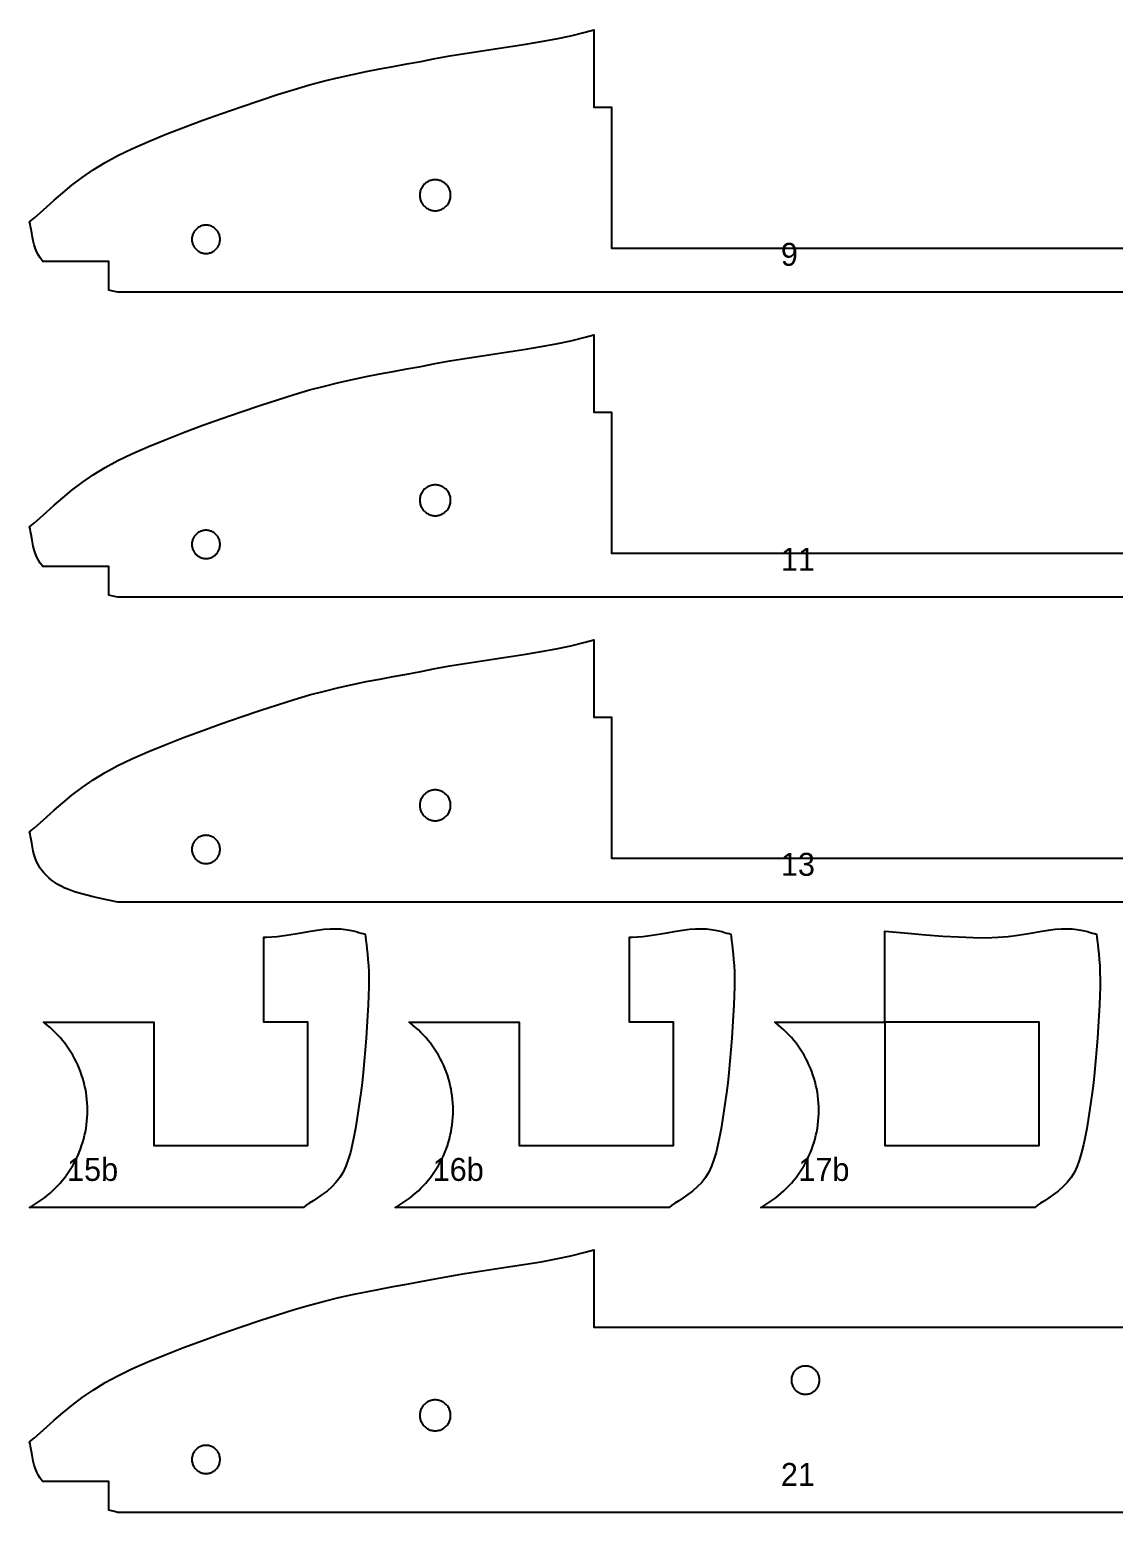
# Model space of a CAD drawing. Header units: metres. Extents: x 6 to 580, y 34 to 394.
# Drawn here: x 209.4 to 332.3, y 34.2 to 202.4 of the extents above; entities that cross this region are included whole.
import ezdxf

# ---------------------------------------------------------------- set-up
doc = ezdxf.new("R2010")
doc.units = ezdxf.units.M
doc.layers.add('CORTAR', color=1, linetype='Continuous')
doc.layers.add('GRABAR', color=5, linetype='Continuous')

msp = doc.modelspace()

# ---------------------------------------------------------------- linework, layer by layer
at = {"layer": 'CORTAR'}
for points in [[(395.41, 172.59), (219.41, 172.59), (219.04, 172.68), (218.55, 172.79), (218.41, 172.82), (218.41, 176.09), (210.91, 176.09), (210.83, 176.18), (210.62, 176.48), (210.41, 176.79), (210.23, 177.14), (210.07, 177.53), (209.93, 177.96), (209.82, 178.41), (209.72, 178.85), (209.64, 179.29), (209.57, 179.69), (209.51, 180.05), (209.46, 180.36), (209.41, 180.59), (209.96, 181.04), (210.61, 181.61), (211.36, 182.29), (212.21, 183.05), (213.16, 183.87), (214.21, 184.73), (215.36, 185.6), (216.61, 186.47), (217.96, 187.31), (217.96, 187.31), (219.41, 188.09), (221.02, 188.86), (222.83, 189.65), (224.8, 190.47), (226.88, 191.28), (229.04, 192.09), (231.22, 192.88), (233.39, 193.63), (235.51, 194.35), (237.53, 195), (239.41, 195.59), (241.17, 196.1), (242.85, 196.55), (244.47, 196.95), (246.05, 197.3), (247.6, 197.62), (249.13, 197.92), (250.66, 198.2), (252.21, 198.49), (253.79, 198.78), (255.41, 199.09), (257.08, 199.4), (258.78, 199.68), (260.5, 199.95), (262.23, 200.21), (263.97, 200.46), (265.71, 200.73), (267.43, 201.02), (269.12, 201.34), (270.79, 201.69), (272.41, 202.09), (273.41, 202.37), (273.41, 193.59), (275.41, 193.59), (275.41, 177.59), (335.41, 177.59)], [(395.41, 137.99), (219.41, 137.99), (219.04, 138.08), (218.55, 138.19), (218.41, 138.22), (218.41, 141.49), (210.91, 141.49), (210.83, 141.58), (210.62, 141.87), (210.41, 142.19), (210.23, 142.54), (210.07, 142.93), (209.93, 143.36), (209.82, 143.8), (209.72, 144.25), (209.64, 144.68), (209.57, 145.09), (209.51, 145.45), (209.46, 145.76), (209.41, 145.99), (209.96, 146.43), (210.61, 147.01), (211.36, 147.69), (212.21, 148.45), (213.16, 149.27), (214.21, 150.13), (215.36, 151), (216.61, 151.87), (217.96, 152.7), (217.96, 152.7), (219.41, 153.49), (221.02, 154.26), (222.83, 155.05), (224.8, 155.86), (226.88, 156.68), (229.04, 157.49), (231.22, 158.28), (233.39, 159.03), (235.51, 159.74), (237.53, 160.4), (239.41, 160.99), (241.17, 161.5), (242.85, 161.95), (244.47, 162.35), (246.05, 162.7), (247.6, 163.02), (249.13, 163.32), (250.66, 163.6), (252.21, 163.88), (253.79, 164.18), (255.41, 164.49), (257.08, 164.8), (258.78, 165.08), (260.5, 165.35), (262.23, 165.6), (263.97, 165.86), (265.71, 166.13), (267.43, 166.42), (269.12, 166.74), (270.79, 167.09), (272.41, 167.49), (273.41, 167.77), (273.41, 158.99), (275.41, 158.99), (275.41, 142.99), (335.41, 142.99)], [(402.41, 103.39), (219.41, 103.39), (219.04, 103.48), (218.55, 103.59), (217.96, 103.72), (217.3, 103.86), (216.6, 104.02), (215.88, 104.2), (215.18, 104.38), (214.51, 104.58), (213.92, 104.78), (213.41, 104.99), (212.98, 105.2), (212.59, 105.42), (212.23, 105.65), (211.9, 105.9), (211.6, 106.15), (211.32, 106.41), (211.07, 106.69), (210.83, 106.97), (210.62, 107.27), (210.41, 107.59), (210.23, 107.93), (210.07, 108.33), (209.93, 108.76), (209.82, 109.2), (209.72, 109.65), (209.64, 110.08), (209.57, 110.49), (209.51, 110.85), (209.46, 111.15), (209.41, 111.39), (209.96, 111.83), (210.61, 112.41), (211.36, 113.08), (212.21, 113.85), (213.16, 114.67), (214.21, 115.53), (215.36, 116.4), (216.61, 117.27), (217.96, 118.1), (217.96, 118.1), (219.41, 118.89), (221.02, 119.65), (222.83, 120.45), (224.8, 121.26), (226.88, 122.08), (229.04, 122.89), (231.22, 123.67), (233.39, 124.43), (235.51, 125.14), (237.53, 125.8), (239.41, 126.39), (241.17, 126.9), (242.85, 127.35), (244.47, 127.75), (246.05, 128.1), (247.6, 128.42), (249.13, 128.71), (250.66, 129), (252.21, 129.28), (253.79, 129.57), (255.41, 129.89), (257.08, 130.19), (258.78, 130.48), (260.5, 130.74), (262.23, 131), (263.97, 131.26), (265.71, 131.53), (267.43, 131.82), (269.12, 132.13), (270.79, 132.49), (272.41, 132.89), (273.41, 133.17), (273.41, 124.39), (275.41, 124.39), (275.41, 108.39), (335.41, 108.39)], [(395.41, 34.18), (219.41, 34.18), (219.04, 34.27), (218.55, 34.38), (218.41, 34.41), (218.41, 37.68), (210.91, 37.68), (210.83, 37.77), (210.62, 38.07), (210.41, 38.38), (210.23, 38.73), (210.07, 39.13), (209.93, 39.55), (209.82, 40), (209.72, 40.44), (209.64, 40.88), (209.57, 41.28), (209.51, 41.65), (209.46, 41.95), (209.41, 42.18), (209.96, 42.63), (210.61, 43.2), (211.36, 43.88), (212.21, 44.64), (213.16, 45.46), (214.21, 46.32), (215.36, 47.2), (216.61, 48.06), (216.61, 48.06), (217.96, 48.9), (219.41, 49.68), (221.02, 50.45), (222.83, 51.25), (224.8, 52.06), (226.88, 52.87), (229.04, 53.68), (231.22, 54.47), (233.39, 55.23), (235.51, 55.94), (237.53, 56.59), (239.41, 57.18), (241.17, 57.7), (242.85, 58.15), (244.47, 58.54), (246.05, 58.89), (247.6, 59.21), (249.13, 59.51), (250.66, 59.79), (252.21, 60.08), (253.79, 60.37), (255.41, 60.68), (257.08, 60.99), (258.78, 61.27), (260.5, 61.54), (262.23, 61.8), (263.97, 62.06), (265.71, 62.33), (267.43, 62.61), (269.12, 62.93), (270.79, 63.28), (272.41, 63.68), (273.41, 63.97), (273.41, 55.18), (385.41, 55.18)]]:
    msp.add_lwpolyline(points, dxfattribs=at)
for points in [[(256.87, 184.56), (256.8, 184.66), (256.73, 184.74), (256.65, 184.83), (256.56, 184.91), (256.48, 184.98), (256.38, 185.05), (256.29, 185.11), (256.18, 185.16), (256.08, 185.21), (255.97, 185.25), (255.86, 185.28), (255.75, 185.31), (255.64, 185.32), (255.53, 185.34), (255.41, 185.34), (255.3, 185.34), (255.18, 185.32), (255.07, 185.31), (254.96, 185.28), (254.85, 185.25), (254.74, 185.21), (254.64, 185.16), (254.54, 185.11), (254.44, 185.05), (254.35, 184.98), (254.26, 184.91), (254.17, 184.83), (254.1, 184.74), (254.02, 184.66), (253.96, 184.56), (253.9, 184.46), (253.84, 184.36), (253.79, 184.26), (253.75, 184.15), (253.72, 184.04), (253.69, 183.93), (253.68, 183.82), (253.66, 183.7), (253.66, 183.59), (253.66, 183.48), (253.68, 183.36), (253.69, 183.25), (253.72, 183.14), (253.75, 183.03), (253.79, 182.92), (253.84, 182.82), (253.9, 182.71), (253.96, 182.62), (254.02, 182.52), (254.1, 182.44), (254.17, 182.35), (254.26, 182.27), (254.35, 182.2), (254.44, 182.13), (254.54, 182.07), (254.64, 182.02), (254.74, 181.97), (254.85, 181.93), (254.96, 181.9), (255.07, 181.87), (255.18, 181.85), (255.3, 181.84), (255.41, 181.84), (255.53, 181.84), (255.64, 181.85), (255.75, 181.87), (255.86, 181.9), (255.97, 181.93), (256.08, 181.97), (256.18, 182.02), (256.29, 182.07), (256.38, 182.13), (256.48, 182.2), (256.56, 182.27), (256.65, 182.35), (256.73, 182.44), (256.8, 182.52), (256.87, 182.62), (256.93, 182.71), (256.98, 182.82), (257.03, 182.92), (257.07, 183.03), (257.1, 183.14), (257.13, 183.25), (257.15, 183.36), (257.16, 183.48), (257.16, 183.59), (257.16, 183.7), (257.15, 183.82), (257.13, 183.93), (257.1, 184.04), (257.07, 184.15), (257.03, 184.26), (256.98, 184.36), (256.93, 184.46), (256.87, 184.56)], [(230.98, 178.9), (230.96, 179), (230.93, 179.1), (230.89, 179.2), (230.85, 179.3), (230.8, 179.39), (230.74, 179.48), (230.68, 179.56), (230.61, 179.64), (230.54, 179.72), (230.47, 179.79), (230.38, 179.86), (230.3, 179.92), (230.21, 179.98), (230.12, 180.02), (230.02, 180.07), (229.93, 180.11), (229.82, 180.14), (229.72, 180.16), (229.62, 180.18), (229.52, 180.19), (229.41, 180.19), (229.31, 180.19), (229.2, 180.18), (229.1, 180.16), (229, 180.14), (228.9, 180.11), (228.8, 180.07), (228.7, 180.02), (228.61, 179.98), (228.52, 179.92), (228.44, 179.86), (228.36, 179.79), (228.28, 179.72), (228.21, 179.64), (228.14, 179.56), (228.08, 179.48), (228.03, 179.39), (227.98, 179.3), (227.93, 179.2), (227.9, 179.1), (227.87, 179), (227.84, 178.9), (227.82, 178.8), (227.81, 178.69), (227.81, 178.59), (227.81, 178.49), (227.82, 178.38), (227.84, 178.28), (227.87, 178.18), (227.9, 178.08), (227.93, 177.98), (227.98, 177.88), (228.03, 177.79), (228.08, 177.7), (228.14, 177.62), (228.21, 177.54), (228.28, 177.46), (228.36, 177.39), (228.44, 177.32), (228.52, 177.26), (228.61, 177.2), (228.7, 177.15), (228.8, 177.11), (228.9, 177.07), (229, 177.04), (229.1, 177.02), (229.2, 177), (229.31, 176.99), (229.41, 176.99), (229.52, 176.99), (229.62, 177), (229.72, 177.02), (229.82, 177.04), (229.93, 177.07), (230.02, 177.11), (230.12, 177.15), (230.21, 177.2), (230.3, 177.26), (230.38, 177.32), (230.47, 177.39), (230.54, 177.46), (230.61, 177.54), (230.68, 177.62), (230.74, 177.7), (230.8, 177.79), (230.85, 177.88), (230.89, 177.98), (230.93, 178.08), (230.96, 178.18), (230.98, 178.28), (231, 178.38), (231.01, 178.49), (231.01, 178.59), (231.01, 178.69), (231, 178.8), (230.98, 178.9)], [(256.87, 149.96), (256.8, 150.05), (256.73, 150.14), (256.65, 150.23), (256.56, 150.3), (256.48, 150.38), (256.38, 150.44), (256.29, 150.5), (256.18, 150.56), (256.08, 150.6), (255.97, 150.64), (255.86, 150.68), (255.75, 150.7), (255.64, 150.72), (255.53, 150.73), (255.41, 150.74), (255.3, 150.73), (255.18, 150.72), (255.07, 150.7), (254.96, 150.68), (254.85, 150.64), (254.74, 150.6), (254.64, 150.56), (254.54, 150.5), (254.44, 150.44), (254.35, 150.38), (254.26, 150.3), (254.17, 150.23), (254.1, 150.14), (254.02, 150.05), (253.96, 149.96), (253.9, 149.86), (253.84, 149.76), (253.79, 149.66), (253.75, 149.55), (253.72, 149.44), (253.69, 149.33), (253.68, 149.22), (253.66, 149.1), (253.66, 148.99), (253.66, 148.87), (253.68, 148.76), (253.69, 148.65), (253.72, 148.53), (253.75, 148.43), (253.79, 148.32), (253.84, 148.21), (253.9, 148.11), (253.96, 148.02), (254.02, 147.92), (254.1, 147.83), (254.17, 147.75), (254.26, 147.67), (254.35, 147.6), (254.44, 147.53), (254.54, 147.47), (254.64, 147.42), (254.74, 147.37), (254.85, 147.33), (254.96, 147.3), (255.07, 147.27), (255.18, 147.25), (255.3, 147.24), (255.41, 147.24), (255.53, 147.24), (255.64, 147.25), (255.75, 147.27), (255.86, 147.3), (255.97, 147.33), (256.08, 147.37), (256.18, 147.42), (256.29, 147.47), (256.38, 147.53), (256.48, 147.6), (256.56, 147.67), (256.65, 147.75), (256.73, 147.83), (256.8, 147.92), (256.87, 148.02), (256.93, 148.11), (256.98, 148.21), (257.03, 148.32), (257.07, 148.43), (257.1, 148.53), (257.13, 148.65), (257.15, 148.76), (257.16, 148.87), (257.16, 148.99), (257.16, 149.1), (257.15, 149.22), (257.13, 149.33), (257.1, 149.44), (257.07, 149.55), (257.03, 149.66), (256.98, 149.76), (256.93, 149.86), (256.87, 149.96)], [(230.98, 144.3), (230.96, 144.4), (230.93, 144.5), (230.89, 144.6), (230.85, 144.7), (230.8, 144.79), (230.74, 144.88), (230.68, 144.96), (230.61, 145.04), (230.54, 145.12), (230.47, 145.19), (230.38, 145.26), (230.3, 145.32), (230.21, 145.37), (230.12, 145.42), (230.02, 145.47), (229.93, 145.5), (229.82, 145.53), (229.72, 145.56), (229.62, 145.57), (229.52, 145.58), (229.41, 145.59), (229.31, 145.58), (229.2, 145.57), (229.1, 145.56), (229, 145.53), (228.9, 145.5), (228.8, 145.47), (228.7, 145.42), (228.61, 145.37), (228.52, 145.32), (228.44, 145.26), (228.36, 145.19), (228.28, 145.12), (228.21, 145.04), (228.14, 144.96), (228.08, 144.88), (228.03, 144.79), (227.98, 144.7), (227.93, 144.6), (227.9, 144.5), (227.87, 144.4), (227.84, 144.3), (227.82, 144.2), (227.81, 144.09), (227.81, 143.99), (227.81, 143.88), (227.82, 143.78), (227.84, 143.68), (227.87, 143.57), (227.9, 143.47), (227.93, 143.38), (227.98, 143.28), (228.03, 143.19), (228.08, 143.1), (228.14, 143.01), (228.21, 142.93), (228.28, 142.86), (228.36, 142.78), (228.44, 142.72), (228.52, 142.66), (228.61, 142.6), (228.7, 142.55), (228.8, 142.51), (228.9, 142.47), (229, 142.44), (229.1, 142.42), (229.2, 142.4), (229.31, 142.39), (229.41, 142.39), (229.52, 142.39), (229.62, 142.4), (229.72, 142.42), (229.82, 142.44), (229.93, 142.47), (230.02, 142.51), (230.12, 142.55), (230.21, 142.6), (230.3, 142.66), (230.38, 142.72), (230.47, 142.78), (230.54, 142.86), (230.61, 142.93), (230.68, 143.01), (230.74, 143.1), (230.8, 143.19), (230.85, 143.28), (230.89, 143.38), (230.93, 143.47), (230.96, 143.57), (230.98, 143.68), (231, 143.78), (231.01, 143.88), (231.01, 143.99), (231.01, 144.09), (231, 144.2), (230.98, 144.3)], [(256.87, 115.36), (256.8, 115.45), (256.73, 115.54), (256.65, 115.62), (256.56, 115.7), (256.48, 115.77), (256.38, 115.84), (256.29, 115.9), (256.18, 115.96), (256.08, 116), (255.97, 116.04), (255.86, 116.08), (255.75, 116.1), (255.64, 116.12), (255.53, 116.13), (255.41, 116.14), (255.3, 116.13), (255.18, 116.12), (255.07, 116.1), (254.96, 116.08), (254.85, 116.04), (254.74, 116), (254.64, 115.96), (254.54, 115.9), (254.44, 115.84), (254.35, 115.77), (254.26, 115.7), (254.17, 115.62), (254.1, 115.54), (254.02, 115.45), (253.96, 115.36), (253.9, 115.26), (253.84, 115.16), (253.79, 115.06), (253.75, 114.95), (253.72, 114.84), (253.69, 114.73), (253.68, 114.61), (253.66, 114.5), (253.66, 114.39), (253.66, 114.27), (253.68, 114.16), (253.69, 114.04), (253.72, 113.93), (253.75, 113.82), (253.79, 113.72), (253.84, 113.61), (253.9, 113.51), (253.96, 113.41), (254.02, 113.32), (254.1, 113.23), (254.17, 113.15), (254.26, 113.07), (254.35, 113), (254.44, 112.93), (254.54, 112.87), (254.64, 112.82), (254.74, 112.77), (254.85, 112.73), (254.96, 112.7), (255.07, 112.67), (255.18, 112.65), (255.3, 112.64), (255.41, 112.64), (255.53, 112.64), (255.64, 112.65), (255.75, 112.67), (255.86, 112.7), (255.97, 112.73), (256.08, 112.77), (256.18, 112.82), (256.29, 112.87), (256.38, 112.93), (256.48, 113), (256.56, 113.07), (256.65, 113.15), (256.73, 113.23), (256.8, 113.32), (256.87, 113.41), (256.93, 113.51), (256.98, 113.61), (257.03, 113.72), (257.07, 113.82), (257.1, 113.93), (257.13, 114.04), (257.15, 114.16), (257.16, 114.27), (257.16, 114.39), (257.16, 114.5), (257.15, 114.61), (257.13, 114.73), (257.1, 114.84), (257.07, 114.95), (257.03, 115.06), (256.98, 115.16), (256.93, 115.26), (256.87, 115.36)], [(231, 109.59), (230.98, 109.7), (230.96, 109.8), (230.93, 109.9), (230.89, 110), (230.85, 110.09), (230.8, 110.19), (230.74, 110.27), (230.68, 110.36), (230.61, 110.44), (230.54, 110.52), (230.47, 110.59), (230.38, 110.66), (230.3, 110.72), (230.21, 110.77), (230.12, 110.82), (230.02, 110.86), (229.93, 110.9), (229.82, 110.93), (229.72, 110.96), (229.62, 110.97), (229.52, 110.98), (229.41, 110.99), (229.31, 110.98), (229.2, 110.97), (229.1, 110.96), (229, 110.93), (228.9, 110.9), (228.8, 110.86), (228.7, 110.82), (228.61, 110.77), (228.52, 110.72), (228.44, 110.66), (228.36, 110.59), (228.28, 110.52), (228.21, 110.44), (228.14, 110.36), (228.08, 110.27), (228.03, 110.19), (227.98, 110.09), (227.93, 110), (227.9, 109.9), (227.87, 109.8), (227.84, 109.7), (227.82, 109.59), (227.81, 109.49), (227.81, 109.39), (227.81, 109.28), (227.82, 109.18), (227.84, 109.07), (227.87, 108.97), (227.9, 108.87), (227.93, 108.77), (227.98, 108.68), (228.03, 108.59), (228.08, 108.5), (228.14, 108.41), (228.21, 108.33), (228.28, 108.25), (228.36, 108.18), (228.44, 108.12), (228.52, 108.06), (228.61, 108), (228.7, 107.95), (228.8, 107.91), (228.9, 107.87), (229, 107.84), (229.1, 107.82), (229.2, 107.8), (229.31, 107.79), (229.41, 107.79), (229.52, 107.79), (229.62, 107.8), (229.72, 107.82), (229.82, 107.84), (229.93, 107.87), (230.02, 107.91), (230.12, 107.95), (230.21, 108), (230.3, 108.06), (230.38, 108.12), (230.47, 108.18), (230.54, 108.25), (230.61, 108.33), (230.68, 108.41), (230.74, 108.5), (230.8, 108.59), (230.85, 108.68), (230.89, 108.77), (230.93, 108.87), (230.96, 108.97), (230.98, 109.07), (231, 109.18), (231.01, 109.28), (231.01, 109.39), (231.01, 109.49), (231, 109.59)], [(223.48, 88.78), (223.48, 75.78), (240.98, 75.78), (240.98, 89.79), (235.98, 89.79), (235.98, 99.41), (236.28, 99.42), (237.47, 99.51), (238.56, 99.64), (239.54, 99.8), (240.44, 99.95), (241.26, 100.11), (242.04, 100.24), (242.77, 100.33), (243.48, 100.38), (244.14, 100.39), (244.72, 100.36), (245.24, 100.3), (245.7, 100.23), (246.1, 100.15), (246.45, 100.06), (246.76, 99.97), (247.03, 99.89), (247.26, 99.83), (247.48, 99.78), (247.5, 99.45), (247.55, 99.06), (247.61, 98.61), (247.67, 98.1), (247.73, 97.53), (247.79, 96.9), (247.84, 96.21), (247.87, 95.46), (247.89, 94.65), (247.88, 93.78), (247.84, 92.81), (247.8, 91.72), (247.74, 90.53), (247.66, 89.27), (247.58, 87.97), (247.48, 86.66), (247.37, 85.35), (247.25, 84.09), (247.12, 82.89), (246.98, 81.78), (246.83, 80.74), (246.69, 79.71), (246.53, 78.71), (246.37, 77.73), (246.2, 76.78), (246.01, 75.88), (245.79, 75.02), (245.55, 74.22), (245.28, 73.47), (244.98, 72.78), (244.61, 72.16), (244.16, 71.6), (243.67, 71.09), (243.14, 70.63), (242.6, 70.22), (242.07, 69.86), (241.57, 69.53), (241.13, 69.25), (240.75, 69), (240.48, 68.78), (209.41, 68.78), (209.73, 68.96), (210.08, 69.17), (210.42, 69.39), (210.76, 69.62), (211.08, 69.87), (211.41, 70.12), (211.72, 70.39), (212.02, 70.66), (212.31, 70.94), (212.6, 71.24), (212.87, 71.54), (213.14, 71.85), (213.39, 72.17), (213.64, 72.5), (213.87, 72.84), (214.09, 73.18), (214.3, 73.53), (214.5, 73.89), (214.69, 74.26), (214.86, 74.62), (215.02, 75), (215.17, 75.38), (215.31, 75.77), (215.44, 76.16), (215.55, 76.55), (215.65, 76.95), (215.73, 77.35), (215.81, 77.75), (215.87, 78.15), (215.91, 78.56), (215.95, 78.97), (215.97, 79.37), (215.98, 79.78), (215.97, 80.19), (215.95, 80.6), (215.91, 81.01), (215.87, 81.42), (215.81, 81.82), (215.73, 82.22), (215.65, 82.62), (215.55, 83.02), (215.44, 83.41), (215.31, 83.8), (215.17, 84.19), (215.02, 84.57), (214.86, 84.94), (214.69, 85.31), (214.5, 85.68), (214.3, 86.03), (214.09, 86.38), (213.87, 86.73), (213.64, 87.06), (213.39, 87.39), (213.14, 87.71), (212.87, 88.03), (212.6, 88.33), (212.31, 88.62), (212.02, 88.91), (211.72, 89.18), (211.41, 89.45), (211.08, 89.7), (210.97, 89.78), (223.48, 89.78), (223.48, 88.78)], [(264.95, 88.78), (264.95, 75.78), (282.45, 75.78), (282.45, 89.79), (277.45, 89.79), (277.45, 99.41), (277.75, 99.42), (278.95, 99.51), (280.03, 99.64), (281.01, 99.8), (281.91, 99.95), (282.74, 100.11), (283.51, 100.24), (284.24, 100.33), (284.95, 100.38), (285.61, 100.39), (286.2, 100.36), (286.72, 100.3), (287.17, 100.23), (287.58, 100.15), (287.93, 100.06), (288.23, 99.97), (288.5, 99.89), (288.74, 99.83), (288.95, 99.78), (288.98, 99.45), (289.03, 99.06), (289.08, 98.61), (289.14, 98.1), (289.21, 97.53), (289.26, 96.9), (289.31, 96.21), (289.35, 95.46), (289.36, 94.65), (289.35, 93.78), (289.32, 92.81), (289.27, 91.72), (289.21, 90.53), (289.14, 89.27), (289.05, 87.97), (288.95, 86.66), (288.84, 85.35), (288.72, 84.09), (288.59, 82.89), (288.45, 81.78), (288.31, 80.74), (288.16, 79.71), (288.01, 78.71), (287.85, 77.73), (287.68, 76.78), (287.48, 75.88), (287.27, 75.02), (287.03, 74.22), (286.76, 73.47), (286.45, 72.78), (286.08, 72.16), (285.64, 71.6), (285.14, 71.09), (284.61, 70.63), (284.08, 70.22), (283.55, 69.86), (283.05, 69.53), (282.6, 69.25), (282.23, 69), (281.95, 68.78), (250.89, 68.78), (251.2, 68.96), (251.55, 69.17), (251.89, 69.39), (252.23, 69.62), (252.56, 69.87), (252.88, 70.12), (253.19, 70.39), (253.5, 70.66), (253.79, 70.94), (254.07, 71.24), (254.35, 71.54), (254.61, 71.85), (254.87, 72.17), (255.11, 72.5), (255.34, 72.84), (255.57, 73.18), (255.78, 73.53), (255.97, 73.89), (256.16, 74.26), (256.34, 74.62), (256.5, 75), (256.65, 75.38), (256.79, 75.77), (256.91, 76.16), (257.02, 76.55), (257.12, 76.95), (257.21, 77.35), (257.28, 77.75), (257.34, 78.15), (257.39, 78.56), (257.42, 78.97), (257.44, 79.37), (257.45, 79.78), (257.44, 80.19), (257.42, 80.6), (257.39, 81.01), (257.34, 81.42), (257.28, 81.82), (257.21, 82.22), (257.12, 82.62), (257.02, 83.02), (256.91, 83.41), (256.79, 83.8), (256.65, 84.19), (256.5, 84.57), (256.34, 84.94), (256.16, 85.31), (255.97, 85.68), (255.78, 86.03), (255.57, 86.38), (255.34, 86.73), (255.11, 87.06), (254.87, 87.39), (254.61, 87.71), (254.35, 88.03), (254.07, 88.33), (253.79, 88.62), (253.5, 88.91), (253.19, 89.18), (252.88, 89.45), (252.56, 89.7), (252.45, 89.78), (264.95, 89.78), (264.95, 88.78)], [(306.86, 100.07), (309.01, 99.87), (311.06, 99.7), (312.99, 99.56), (314.79, 99.45), (316.43, 99.38), (317.9, 99.37), (319.23, 99.42), (320.42, 99.51), (321.51, 99.64), (322.49, 99.8), (323.39, 99.95), (324.21, 100.11), (324.99, 100.24), (325.72, 100.33), (326.43, 100.38), (327.09, 100.39), (327.67, 100.36), (328.19, 100.3), (328.65, 100.23), (329.05, 100.15), (329.4, 100.06), (329.71, 99.97), (329.98, 99.89), (330.21, 99.83), (330.43, 99.78), (330.46, 99.45), (330.5, 99.06), (330.56, 98.61), (330.62, 98.1), (330.68, 97.53), (330.74, 96.9), (330.79, 96.21), (330.82, 95.46), (330.84, 94.65), (330.83, 93.78), (330.79, 92.81), (330.75, 91.72), (330.69, 90.53), (330.61, 89.27), (330.53, 87.97), (330.43, 86.66), (330.32, 85.35), (330.2, 84.09), (330.07, 82.89), (329.93, 81.78), (329.78, 80.74), (329.64, 79.71), (329.49, 78.71), (329.32, 77.73), (329.15, 76.78), (328.96, 75.88), (328.74, 75.02), (328.5, 74.22), (328.23, 73.47), (327.93, 72.78), (327.56, 72.16), (327.11, 71.6), (326.62, 71.09), (326.09, 70.63), (325.55, 70.22), (325.02, 69.86), (324.52, 69.53), (324.08, 69.25), (323.7, 69), (323.43, 68.78), (292.36, 68.78), (292.68, 68.96), (293.03, 69.17), (293.37, 69.39), (293.71, 69.62), (294.04, 69.87), (294.36, 70.12), (294.67, 70.39), (294.97, 70.66), (295.26, 70.94), (295.55, 71.24), (295.82, 71.54), (296.09, 71.85), (296.34, 72.17), (296.59, 72.5), (296.82, 72.84), (297.04, 73.18), (297.25, 73.53), (297.45, 73.89), (297.64, 74.26), (297.81, 74.62), (297.97, 75), (298.12, 75.38), (298.26, 75.77), (298.39, 76.16), (298.5, 76.55), (298.6, 76.95), (298.69, 77.35), (298.76, 77.75), (298.82, 78.15), (298.87, 78.56), (298.9, 78.97), (298.92, 79.37), (298.93, 79.78), (298.92, 80.19), (298.9, 80.6), (298.87, 81.01), (298.82, 81.42), (298.76, 81.82), (298.69, 82.22), (298.6, 82.62), (298.5, 83.02), (298.39, 83.41), (298.26, 83.8), (298.12, 84.19), (297.97, 84.57), (297.81, 84.94), (297.64, 85.31), (297.45, 85.68), (297.25, 86.03), (297.04, 86.38), (296.82, 86.73), (296.59, 87.06), (296.34, 87.39), (296.09, 87.71), (295.82, 88.03), (295.55, 88.33), (295.26, 88.62), (294.97, 88.91), (294.67, 89.18), (294.36, 89.45), (294.04, 89.7), (293.92, 89.78), (306.43, 89.78), (306.43, 75.78), (323.93, 75.78), (323.93, 89.79), (306.43, 89.79), (306.43, 100.12), (306.86, 100.07)], [(298.98, 49.49), (298.96, 49.6), (298.93, 49.7), (298.89, 49.79), (298.85, 49.89), (298.8, 49.98), (298.74, 50.07), (298.68, 50.16), (298.61, 50.24), (298.54, 50.31), (298.47, 50.38), (298.38, 50.45), (298.3, 50.51), (298.21, 50.57), (298.12, 50.62), (298.02, 50.66), (297.93, 50.7), (297.82, 50.73), (297.72, 50.75), (297.62, 50.77), (297.52, 50.78), (297.41, 50.78), (297.31, 50.78), (297.2, 50.77), (297.1, 50.75), (297, 50.73), (296.9, 50.7), (296.8, 50.66), (296.7, 50.62), (296.61, 50.57), (296.52, 50.51), (296.44, 50.45), (296.36, 50.38), (296.28, 50.31), (296.21, 50.24), (296.14, 50.16), (296.08, 50.07), (296.03, 49.98), (295.98, 49.89), (295.93, 49.79), (295.9, 49.7), (295.87, 49.6), (295.84, 49.49), (295.82, 49.39), (295.81, 49.29), (295.81, 49.18), (295.81, 49.08), (295.82, 48.97), (295.84, 48.87), (295.87, 48.77), (295.9, 48.67), (295.93, 48.57), (295.98, 48.47), (296.03, 48.38), (296.08, 48.29), (296.14, 48.21), (296.21, 48.13), (296.28, 48.05), (296.36, 47.98), (296.44, 47.91), (296.52, 47.85), (296.61, 47.8), (296.7, 47.75), (296.8, 47.7), (296.9, 47.67), (297, 47.64), (297.1, 47.61), (297.2, 47.6), (297.31, 47.58), (297.41, 47.58), (297.52, 47.58), (297.62, 47.6), (297.72, 47.61), (297.82, 47.64), (297.93, 47.67), (298.02, 47.7), (298.12, 47.75), (298.21, 47.8), (298.3, 47.85), (298.38, 47.91), (298.47, 47.98), (298.54, 48.05), (298.61, 48.13), (298.68, 48.21), (298.74, 48.29), (298.8, 48.38), (298.85, 48.47), (298.89, 48.57), (298.93, 48.67), (298.96, 48.77), (298.98, 48.87), (299, 48.97), (299.01, 49.08), (299.01, 49.18), (299.01, 49.29), (299, 49.39), (298.98, 49.49)], [(256.93, 46.06), (256.87, 46.15), (256.8, 46.25), (256.73, 46.34), (256.65, 46.42), (256.56, 46.5), (256.48, 46.57), (256.38, 46.64), (256.29, 46.7), (256.18, 46.75), (256.08, 46.8), (255.97, 46.84), (255.86, 46.87), (255.75, 46.9), (255.64, 46.92), (255.53, 46.93), (255.41, 46.93), (255.3, 46.93), (255.18, 46.92), (255.07, 46.9), (254.96, 46.87), (254.85, 46.84), (254.74, 46.8), (254.64, 46.75), (254.54, 46.7), (254.44, 46.64), (254.35, 46.57), (254.26, 46.5), (254.17, 46.42), (254.1, 46.34), (254.02, 46.25), (253.96, 46.15), (253.9, 46.06), (253.84, 45.96), (253.79, 45.85), (253.75, 45.74), (253.72, 45.63), (253.69, 45.52), (253.68, 45.41), (253.66, 45.3), (253.66, 45.18), (253.66, 45.07), (253.68, 44.95), (253.69, 44.84), (253.72, 44.73), (253.75, 44.62), (253.79, 44.51), (253.84, 44.41), (253.9, 44.31), (253.96, 44.21), (254.02, 44.12), (254.1, 44.03), (254.17, 43.94), (254.26, 43.87), (254.35, 43.79), (254.44, 43.73), (254.54, 43.67), (254.64, 43.61), (254.74, 43.56), (254.85, 43.52), (254.96, 43.49), (255.07, 43.47), (255.18, 43.45), (255.3, 43.44), (255.41, 43.43), (255.53, 43.44), (255.64, 43.45), (255.75, 43.47), (255.86, 43.49), (255.97, 43.52), (256.08, 43.56), (256.18, 43.61), (256.29, 43.67), (256.38, 43.73), (256.48, 43.79), (256.56, 43.87), (256.65, 43.94), (256.73, 44.03), (256.8, 44.12), (256.87, 44.21), (256.93, 44.31), (256.98, 44.41), (257.03, 44.51), (257.07, 44.62), (257.1, 44.73), (257.13, 44.84), (257.15, 44.95), (257.16, 45.07), (257.16, 45.18), (257.16, 45.3), (257.15, 45.41), (257.13, 45.52), (257.1, 45.63), (257.07, 45.74), (257.03, 45.85), (256.98, 45.96), (256.93, 46.06)], [(230.96, 40.6), (230.93, 40.7), (230.89, 40.79), (230.85, 40.89), (230.8, 40.98), (230.74, 41.07), (230.68, 41.16), (230.61, 41.24), (230.54, 41.31), (230.47, 41.38), (230.38, 41.45), (230.3, 41.51), (230.21, 41.57), (230.12, 41.62), (230.02, 41.66), (229.93, 41.7), (229.82, 41.73), (229.72, 41.75), (229.62, 41.77), (229.52, 41.78), (229.41, 41.78), (229.31, 41.78), (229.2, 41.77), (229.1, 41.75), (229, 41.73), (228.9, 41.7), (228.8, 41.66), (228.7, 41.62), (228.61, 41.57), (228.52, 41.51), (228.44, 41.45), (228.36, 41.38), (228.28, 41.31), (228.21, 41.24), (228.14, 41.16), (228.08, 41.07), (228.03, 40.98), (227.98, 40.89), (227.93, 40.79), (227.9, 40.7), (227.87, 40.6), (227.84, 40.49), (227.82, 40.39), (227.81, 40.29), (227.81, 40.18), (227.81, 40.08), (227.82, 39.97), (227.84, 39.87), (227.87, 39.77), (227.9, 39.67), (227.93, 39.57), (227.98, 39.47), (228.03, 39.38), (228.08, 39.29), (228.14, 39.21), (228.21, 39.13), (228.28, 39.05), (228.36, 38.98), (228.44, 38.91), (228.52, 38.85), (228.61, 38.8), (228.7, 38.75), (228.8, 38.7), (228.9, 38.67), (229, 38.64), (229.1, 38.61), (229.2, 38.6), (229.31, 38.58), (229.41, 38.58), (229.52, 38.58), (229.62, 38.6), (229.72, 38.61), (229.82, 38.64), (229.93, 38.67), (230.02, 38.7), (230.12, 38.75), (230.21, 38.8), (230.3, 38.85), (230.38, 38.91), (230.47, 38.98), (230.54, 39.05), (230.61, 39.13), (230.68, 39.21), (230.74, 39.29), (230.8, 39.38), (230.85, 39.47), (230.89, 39.57), (230.93, 39.67), (230.96, 39.77), (230.98, 39.87), (231, 39.97), (231.01, 40.08), (231.01, 40.18), (231.01, 40.29), (231, 40.39), (230.98, 40.49), (230.96, 40.6)]]:
    msp.add_lwpolyline(points, close=True, dxfattribs=at)

# ---------------------------------------------------------------- texts
at = {"layer": 'GRABAR'}
for s, p in [('9', (294.62, 175.59)), ('11', (294.62, 140.99)), ('13', (294.62, 106.39)), ('15b', (213.65, 71.78)), ('16b', (255.12, 71.78)), ('17b', (296.6, 71.78)), ('21', (294.62, 37.18))]:
    msp.add_text(s, height=2.6, dxfattribs=at).set_placement(p)

doc.saveas('drawing.dxf')
